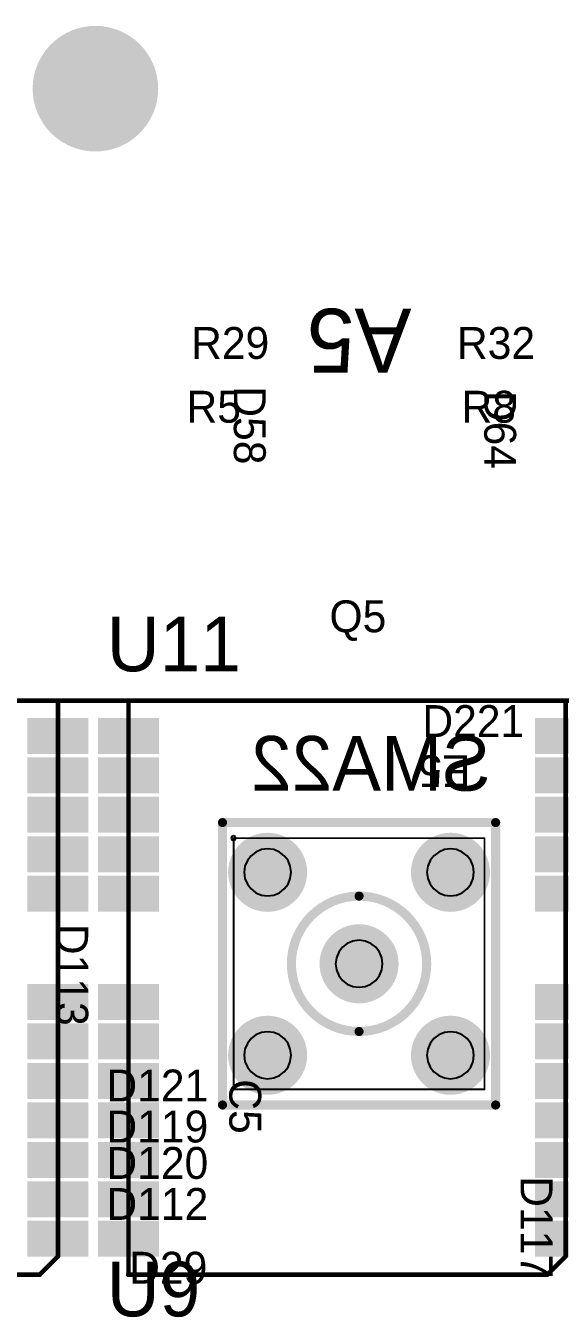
# Model space of a CAD drawing. Extents: x 11.69 to 17.18, y 4.05 to 12.26.
# Drawn here: x 14.37 to 14.957, y 8.852 to 10.269 of the extents above; entities that cross this region are included whole.
import ezdxf

# ---------------------------------------------------------------- set-up
doc = ezdxf.new("R2010")
doc.units = 0
doc.layers.get('0').update_dxf_attribs({"linetype": 'CONTINUOUS'})
for name, color, linetype in [('BOTTOMLAYER', 5, 'CONTINUOUS'), ('BOTTOMOVERLAY', 54, 'CONTINUOUS'), ('BOTTOMSOLDER', 6, 'CONTINUOUS'), ('MECHANICAL10', 56, 'CONTINUOUS'), ('MECHANICAL15', 56, 'CONTINUOUS'), ('MECHANICAL6', 56, 'CONTINUOUS'), ('MECHANICAL8', 56, 'CONTINUOUS'), ('MECHANICAL9', 56, 'CONTINUOUS'), ('MULTILAYER', 9, 'CONTINUOUS'), ('TOPLAYER', 1, 'CONTINUOUS'), ('TOPOVERLAY', 2, 'CONTINUOUS'), ('TOPPASTE', 8, 'CONTINUOUS'), ('TOPSOLDER', 216, 'CONTINUOUS')]:
    doc.layers.add(name, color=color, linetype=linetype)

# ---------------------------------------------------------------- blocks, each defined once
blk = doc.blocks.new('SMA_TH_HL_SMA_KHD4_B_46')
at = {"layer": 'BOTTOMLAYER', "const_width": 0.0394}
for points in [[(-0.1201, 0.1004, 1), (-0.0807, 0.1004, 1)], [(0.0807, 0.1004, 1), (0.1201, 0.1004, 1)], [(-0.0197, 0, 1), (0.0197, 0, 1)], [(-0.1201, -0.1004, 1), (-0.0807, -0.1004, 1)], [(0.0807, -0.1004, 1), (0.1201, -0.1004, 1)]]:
    blk.add_lwpolyline(points, format="xyb", close=True, dxfattribs=at)
at = {"layer": 'BOTTOMOVERLAY', "const_width": 0.01}
for points in [[(-0.155, -0.15), (-0.155, 0.15)], [(0.155, 0.15), (-0.155, 0.15)], [(0.155, -0.15), (0.155, 0.15)], [(0.155, -0.15), (-0.155, -0.15)]]:
    blk.add_lwpolyline(points, dxfattribs=at)
at = {"layer": 'BOTTOMOVERLAY'}
for points, const_width in [([(-0.1575, 0.15, 1), (-0.1525, 0.15, 1)], 0.005), ([(-0.1575, 0.15, 1), (-0.1525, 0.15, 1)], 0.005), ([(0.1525, 0.15, 1), (0.1575, 0.15, 1)], 0.005), ([(0.1525, 0.15, 1), (0.1575, 0.15, 1)], 0.005), ([(0.0743, 0, 1), (-0.0743, 0, 1)], 0.01), ([(-0.0768, 0, 1), (-0.0718, 0, 1)], 0.005), ([(0.0718, 0, 1), (0.0768, 0, 1)], 0.005), ([(-0.1575, -0.15, 1), (-0.1525, -0.15, 1)], 0.005), ([(-0.1575, -0.15, 1), (-0.1525, -0.15, 1)], 0.005), ([(0.1525, -0.15, 1), (0.1575, -0.15, 1)], 0.005), ([(0.1525, -0.15, 1), (0.1575, -0.15, 1)], 0.005)]:
    blk.add_lwpolyline(points, format="xyb", close=True, dxfattribs=dict(at, const_width=const_width))
at = {"layer": 'BOTTOMSOLDER', "const_width": 0.0434}
for points in [[(-0.1221, 0.1004, 1), (-0.0787, 0.1004, 1)], [(0.0787, 0.1004, 1), (0.1221, 0.1004, 1)], [(-0.0217, 0, 1), (0.0217, 0, 1)], [(-0.1221, -0.1004, 1), (-0.0787, -0.1004, 1)], [(0.0787, -0.1004, 1), (0.1221, -0.1004, 1)]]:
    blk.add_lwpolyline(points, format="xyb", close=True, dxfattribs=at)
at = {"layer": 'MECHANICAL6', "const_width": 0.002}
for points in [[(0.1378, 0.1378), (-0.1378, 0.1378)], [(-0.1378, -0.1378), (-0.1378, 0.1378)], [(0.1378, -0.1378), (0.1378, 0.1378)], [(0.1378, -0.1378), (-0.1378, -0.1378)]]:
    blk.add_lwpolyline(points, dxfattribs=at)
at = {"layer": 'MECHANICAL6', "const_width": 0.001}
for points in [[(-0.1383, 0.1378, 1), (-0.1373, 0.1378, 1)], [(-0.1383, 0.1378, 1), (-0.1373, 0.1378, 1)], [(0.1373, 0.1378, 1), (0.1383, 0.1378, 1)], [(0.1373, 0.1378, 1), (0.1383, 0.1378, 1)], [(-0.1383, -0.1378, 1), (-0.1373, -0.1378, 1)], [(-0.1383, -0.1378, 1), (-0.1373, -0.1378, 1)], [(0.1373, -0.1378, 1), (0.1383, -0.1378, 1)], [(0.1373, -0.1378, 1), (0.1383, -0.1378, 1)]]:
    blk.add_lwpolyline(points, format="xyb", close=True, dxfattribs=at)
at = {"layer": 'MECHANICAL8'}
for p, q in [((-0.1396, -0.136), (-0.1403, -0.1378)), ((-0.1403, -0.1378), (-0.1403, -0.1378)), ((-0.1403, -0.1378), (-0.1396, -0.1396)), ((-0.1378, -0.1352), (-0.1396, -0.136)), ((-0.1396, -0.1396), (-0.1378, -0.1403)), ((-0.136, -0.136), (-0.1378, -0.1352)), ((-0.1378, -0.1403), (-0.136, -0.1396)), ((-0.1352, -0.1378), (-0.136, -0.136)), ((-0.136, -0.1396), (-0.1352, -0.1378)), ((-0.1352, -0.1378), (-0.1352, -0.1378))]:
    blk.add_line(p, q, dxfattribs=at)
at = {"layer": 'MECHANICAL9'}
for p, q in [((-0.1186, 0.1186), (-0.1227, 0.1133)), ((-0.1133, 0.1227), (-0.1186, 0.1186)), ((-0.1071, 0.1253), (-0.1133, 0.1227)), ((-0.1004, 0.1262), (-0.1071, 0.1253)), ((-0.0937, 0.1253), (-0.1004, 0.1262)), ((-0.0875, 0.1227), (-0.0937, 0.1253)), ((-0.0821, 0.1186), (-0.0875, 0.1227)), ((-0.078, 0.1133), (-0.0821, 0.1186)), ((0.0821, 0.1186), (0.078, 0.1133)), ((0.0875, 0.1227), (0.0821, 0.1186)), ((0.0937, 0.1253), (0.0875, 0.1227)), ((0.1004, 0.1262), (0.0937, 0.1253)), ((0.1071, 0.1253), (0.1004, 0.1262)), ((0.1133, 0.1227), (0.1071, 0.1253)), ((0.1186, 0.1186), (0.1133, 0.1227)), ((0.1227, 0.1133), (0.1186, 0.1186)), ((-0.1253, 0.1071), (-0.1262, 0.1004)), ((-0.1262, 0.1004), (-0.1262, 0.1004)), ((-0.1262, 0.1004), (-0.1253, 0.0937)), ((-0.1227, 0.1133), (-0.1253, 0.1071)), ((-0.0755, 0.1071), (-0.078, 0.1133)), ((-0.0746, 0.1004), (-0.0755, 0.1071)), ((-0.0755, 0.0937), (-0.0746, 0.1004)), ((-0.0746, 0.1004), (-0.0746, 0.1004)), ((0.0755, 0.1071), (0.0746, 0.1004)), ((0.0746, 0.1004), (0.0746, 0.1004)), ((0.0746, 0.1004), (0.0755, 0.0937)), ((0.078, 0.1133), (0.0755, 0.1071)), ((0.1253, 0.1071), (0.1227, 0.1133)), ((0.1262, 0.1004), (0.1253, 0.1071)), ((0.1253, 0.0937), (0.1262, 0.1004)), ((0.1262, 0.1004), (0.1262, 0.1004)), ((-0.1253, 0.0937), (-0.1227, 0.0875)), ((-0.1227, 0.0875), (-0.1186, 0.0821)), ((-0.0821, 0.0821), (-0.078, 0.0875)), ((-0.078, 0.0875), (-0.0755, 0.0937)), ((0.0755, 0.0937), (0.078, 0.0875)), ((0.078, 0.0875), (0.0821, 0.0821)), ((0.1186, 0.0821), (0.1227, 0.0875)), ((0.1227, 0.0875), (0.1253, 0.0937)), ((-0.1186, 0.0821), (-0.1133, 0.078)), ((-0.1133, 0.078), (-0.1071, 0.0755)), ((-0.1071, 0.0755), (-0.1004, 0.0746)), ((-0.1004, 0.0746), (-0.0937, 0.0755)), ((-0.0937, 0.0755), (-0.0875, 0.078)), ((-0.0875, 0.078), (-0.0821, 0.0821)), ((0.0821, 0.0821), (0.0875, 0.078)), ((0.0875, 0.078), (0.0937, 0.0755)), ((0.0937, 0.0755), (0.1004, 0.0746)), ((0.1004, 0.0746), (0.1071, 0.0755)), ((0.1071, 0.0755), (0.1133, 0.078)), ((0.1133, 0.078), (0.1186, 0.0821)), ((-0.0183, 0.0183), (-0.0224, 0.0129)), ((-0.0129, 0.0224), (-0.0183, 0.0183)), ((-0.0067, 0.0249), (-0.0129, 0.0224)), ((0, 0.0258), (-0.0067, 0.0249)), ((0.0067, 0.0249), (0, 0.0258)), ((0.0129, 0.0224), (0.0067, 0.0249)), ((0.0183, 0.0183), (0.0129, 0.0224)), ((0.0224, 0.0129), (0.0183, 0.0183)), ((-0.0249, 0.0067), (-0.0258, 0)), ((-0.0258, 0), (-0.0258, 0)), ((-0.0258, 0), (-0.0249, -0.0067)), ((-0.0224, 0.0129), (-0.0249, 0.0067)), ((0.0249, 0.0067), (0.0224, 0.0129)), ((0.0258, 0), (0.0249, 0.0067)), ((0.0249, -0.0067), (0.0258, 0)), ((0.0258, 0), (0.0258, 0)), ((-0.0249, -0.0067), (-0.0224, -0.0129)), ((-0.0224, -0.0129), (-0.0183, -0.0183)), ((0.0183, -0.0183), (0.0224, -0.0129)), ((0.0224, -0.0129), (0.0249, -0.0067)), ((-0.0183, -0.0183), (-0.0129, -0.0224)), ((-0.0129, -0.0224), (-0.0067, -0.0249)), ((-0.0067, -0.0249), (0, -0.0258)), ((0, -0.0258), (0.0067, -0.0249)), ((0.0067, -0.0249), (0.0129, -0.0224)), ((0.0129, -0.0224), (0.0183, -0.0183)), ((-0.1186, -0.0821), (-0.1227, -0.0875)), ((-0.1133, -0.078), (-0.1186, -0.0821)), ((-0.1071, -0.0755), (-0.1133, -0.078)), ((-0.1004, -0.0746), (-0.1071, -0.0755)), ((-0.0937, -0.0755), (-0.1004, -0.0746)), ((-0.0875, -0.078), (-0.0937, -0.0755)), ((-0.0821, -0.0821), (-0.0875, -0.078)), ((-0.078, -0.0875), (-0.0821, -0.0821)), ((0.0821, -0.0821), (0.078, -0.0875)), ((0.0875, -0.078), (0.0821, -0.0821)), ((0.0937, -0.0755), (0.0875, -0.078)), ((0.1004, -0.0746), (0.0937, -0.0755)), ((0.1071, -0.0755), (0.1004, -0.0746)), ((0.1133, -0.078), (0.1071, -0.0755)), ((0.1186, -0.0821), (0.1133, -0.078)), ((0.1227, -0.0875), (0.1186, -0.0821)), ((-0.1253, -0.0937), (-0.1262, -0.1004)), ((-0.1227, -0.0875), (-0.1253, -0.0937)), ((-0.0755, -0.0937), (-0.078, -0.0875)), ((-0.0746, -0.1004), (-0.0755, -0.0937)), ((0.0755, -0.0937), (0.0746, -0.1004)), ((0.078, -0.0875), (0.0755, -0.0937)), ((0.1253, -0.0937), (0.1227, -0.0875)), ((0.1262, -0.1004), (0.1253, -0.0937)), ((-0.1262, -0.1004), (-0.1262, -0.1004)), ((-0.1262, -0.1004), (-0.1253, -0.1071)), ((-0.1253, -0.1071), (-0.1227, -0.1133)), ((-0.1227, -0.1133), (-0.1186, -0.1186)), ((-0.0821, -0.1186), (-0.078, -0.1133)), ((-0.078, -0.1133), (-0.0755, -0.1071)), ((-0.0755, -0.1071), (-0.0746, -0.1004)), ((-0.0746, -0.1004), (-0.0746, -0.1004)), ((0.0746, -0.1004), (0.0746, -0.1004)), ((0.0746, -0.1004), (0.0755, -0.1071)), ((0.0755, -0.1071), (0.078, -0.1133)), ((0.078, -0.1133), (0.0821, -0.1186)), ((0.1186, -0.1186), (0.1227, -0.1133)), ((0.1227, -0.1133), (0.1253, -0.1071)), ((0.1253, -0.1071), (0.1262, -0.1004)), ((0.1262, -0.1004), (0.1262, -0.1004)), ((-0.1186, -0.1186), (-0.1133, -0.1227)), ((-0.1133, -0.1227), (-0.1071, -0.1253)), ((-0.1071, -0.1253), (-0.1004, -0.1262)), ((-0.1004, -0.1262), (-0.0937, -0.1253)), ((-0.0937, -0.1253), (-0.0875, -0.1227)), ((-0.0875, -0.1227), (-0.0821, -0.1186)), ((0.0821, -0.1186), (0.0875, -0.1227)), ((0.0875, -0.1227), (0.0937, -0.1253)), ((0.0937, -0.1253), (0.1004, -0.1262)), ((0.1004, -0.1262), (0.1071, -0.1253)), ((0.1071, -0.1253), (0.1133, -0.1227)), ((0.1133, -0.1227), (0.1186, -0.1186))]:
    blk.add_line(p, q, dxfattribs=at)
at = {"layer": 'MULTILAYER', "const_width": 0.0394}
for points in [[(-0.1201, 0.1004, 1), (-0.0807, 0.1004, 1)], [(0.0807, 0.1004, 1), (0.1201, 0.1004, 1)], [(-0.0197, 0, 1), (0.0197, 0, 1)], [(-0.1201, -0.1004, 1), (-0.0807, -0.1004, 1)], [(0.0807, -0.1004, 1), (0.1201, -0.1004, 1)]]:
    blk.add_lwpolyline(points, format="xyb", close=True, dxfattribs=at)
at = {"layer": 'TOPLAYER', "const_width": 0.0394}
for points in [[(-0.1201, 0.1004, 1), (-0.0807, 0.1004, 1)], [(0.0807, 0.1004, 1), (0.1201, 0.1004, 1)], [(-0.0197, 0, 1), (0.0197, 0, 1)], [(-0.1201, -0.1004, 1), (-0.0807, -0.1004, 1)], [(0.0807, -0.1004, 1), (0.1201, -0.1004, 1)]]:
    blk.add_lwpolyline(points, format="xyb", close=True, dxfattribs=at)
at = {"layer": 'TOPSOLDER', "const_width": 0.0434}
for points in [[(-0.1221, 0.1004, 1), (-0.0787, 0.1004, 1)], [(0.0787, 0.1004, 1), (0.1221, 0.1004, 1)], [(-0.0217, 0, 1), (0.0217, 0, 1)], [(-0.1221, -0.1004, 1), (-0.0787, -0.1004, 1)], [(0.0787, -0.1004, 1), (0.1221, -0.1004, 1)]]:
    blk.add_lwpolyline(points, format="xyb", close=True, dxfattribs=at)
blk = doc.blocks.new('LB1020B_59')
at = {"layer": 'TOPLAYER'}
for points in [[(-0.0295, 0.5749), (0.0295, 0.5749), (-0.0295, 0.6064), (0.0295, 0.6064)], [(0.4505, 0.5749), (0.5095, 0.5749), (0.4505, 0.6064), (0.5095, 0.6064)], [(-0.0295, 0.5316), (0.0295, 0.5316), (-0.0295, 0.5631), (0.0295, 0.5631)], [(0.4505, 0.5316), (0.5095, 0.5316), (0.4505, 0.5631), (0.5095, 0.5631)], [(-0.0295, 0.4883), (0.0295, 0.4883), (-0.0295, 0.5198), (0.0295, 0.5198)], [(0.4505, 0.4883), (0.5095, 0.4883), (0.4505, 0.5198), (0.5095, 0.5198)], [(-0.0295, 0.445), (0.0295, 0.445), (-0.0295, 0.4765), (0.0295, 0.4765)], [(0.4505, 0.445), (0.5095, 0.445), (0.4505, 0.4765), (0.5095, 0.4765)], [(-0.0295, 0.4017), (0.0295, 0.4017), (-0.0295, 0.4331), (0.0295, 0.4331)], [(0.4505, 0.4017), (0.5095, 0.4017), (0.4505, 0.4331), (0.5095, 0.4331)], [(-0.0295, 0.3583), (0.0295, 0.3583), (-0.0295, 0.3898), (0.0295, 0.3898)], [(0.4505, 0.3583), (0.5095, 0.3583), (0.4505, 0.3898), (0.5095, 0.3898)], [(-0.0295, 0.315), (0.0295, 0.315), (-0.0295, 0.3465), (0.0295, 0.3465)], [(0.4505, 0.315), (0.5095, 0.315), (0.4505, 0.3465), (0.5095, 0.3465)], [(-0.0295, 0.1961), (0.0295, 0.1961), (-0.0295, 0.2276), (0.0295, 0.2276)], [(0.4505, 0.1961), (0.5095, 0.1961), (0.4505, 0.2276), (0.5095, 0.2276)], [(-0.0295, 0.1528), (0.0295, 0.1528), (-0.0295, 0.1843), (0.0295, 0.1843)], [(0.4505, 0.1528), (0.5095, 0.1528), (0.4505, 0.1843), (0.5095, 0.1843)], [(-0.0295, 0.1095), (0.0295, 0.1095), (-0.0295, 0.141), (0.0295, 0.141)], [(0.4505, 0.1095), (0.5095, 0.1095), (0.4505, 0.141), (0.5095, 0.141)], [(-0.0295, 0.0662), (0.0295, 0.0662), (-0.0295, 0.0977), (0.0295, 0.0977)], [(0.4505, 0.0662), (0.5095, 0.0662), (0.4505, 0.0977), (0.5095, 0.0977)], [(-0.0295, 0.0229), (0.0295, 0.0229), (-0.0295, 0.0544), (0.0295, 0.0544)], [(0.4505, 0.0229), (0.5095, 0.0229), (0.4505, 0.0544), (0.5095, 0.0544)]]:
    blk.add_solid(points, dxfattribs=at)
at = {"layer": 'TOPOVERLAY', "const_width": 0.005}
for points in [[(0.02, 0.63), (0, 0.61)], [(0.4803, 0.63), (0.02, 0.63)], [(0.48, 0.6299), (0.48, 0)], [(0, 0.61), (0, 0.0001)], [(0.4803, 0.0001), (0, 0.0001)]]:
    blk.add_lwpolyline(points, dxfattribs=at)
at = {"layer": 'TOPOVERLAY', "const_width": 0.0025}
for points in [[(0.0187, 0.63, 1), (0.0213, 0.63, 1)], [(0.0187, 0.63, 1), (0.0213, 0.63, 1)], [(0.4788, 0.6299, 1), (0.4813, 0.6299, 1)], [(0.4791, 0.63, 1), (0.4816, 0.63, 1)], [(-0.0013, 0.61, 1), (0.0013, 0.61, 1)], [(-0.0013, 0.61, 1), (0.0013, 0.61, 1)], [(-0.0013, 0.0001, 1), (0.0013, 0.0001, 1)], [(-0.0013, 0.0001, 1), (0.0013, 0.0001, 1)], [(0.4788, 0, 1), (0.4813, 0, 1)], [(0.4791, 0.0001, 1), (0.4816, 0.0001, 1)]]:
    blk.add_lwpolyline(points, format="xyb", close=True, dxfattribs=at)
at = {"layer": 'TOPPASTE'}
for points in [[(-0.0295, 0.5749), (0.0295, 0.5749), (-0.0295, 0.6064), (0.0295, 0.6064)], [(0.4505, 0.5749), (0.5095, 0.5749), (0.4505, 0.6064), (0.5095, 0.6064)], [(-0.0295, 0.5316), (0.0295, 0.5316), (-0.0295, 0.5631), (0.0295, 0.5631)], [(0.4505, 0.5316), (0.5095, 0.5316), (0.4505, 0.5631), (0.5095, 0.5631)], [(-0.0295, 0.4883), (0.0295, 0.4883), (-0.0295, 0.5198), (0.0295, 0.5198)], [(0.4505, 0.4883), (0.5095, 0.4883), (0.4505, 0.5198), (0.5095, 0.5198)], [(-0.0295, 0.445), (0.0295, 0.445), (-0.0295, 0.4765), (0.0295, 0.4765)], [(0.4505, 0.445), (0.5095, 0.445), (0.4505, 0.4765), (0.5095, 0.4765)], [(-0.0295, 0.4017), (0.0295, 0.4017), (-0.0295, 0.4331), (0.0295, 0.4331)], [(0.4505, 0.4017), (0.5095, 0.4017), (0.4505, 0.4331), (0.5095, 0.4331)], [(-0.0295, 0.3583), (0.0295, 0.3583), (-0.0295, 0.3898), (0.0295, 0.3898)], [(0.4505, 0.3583), (0.5095, 0.3583), (0.4505, 0.3898), (0.5095, 0.3898)], [(-0.0295, 0.315), (0.0295, 0.315), (-0.0295, 0.3465), (0.0295, 0.3465)], [(0.4505, 0.315), (0.5095, 0.315), (0.4505, 0.3465), (0.5095, 0.3465)], [(-0.0295, 0.1961), (0.0295, 0.1961), (-0.0295, 0.2276), (0.0295, 0.2276)], [(0.4505, 0.1961), (0.5095, 0.1961), (0.4505, 0.2276), (0.5095, 0.2276)], [(-0.0295, 0.1528), (0.0295, 0.1528), (-0.0295, 0.1843), (0.0295, 0.1843)], [(0.4505, 0.1528), (0.5095, 0.1528), (0.4505, 0.1843), (0.5095, 0.1843)], [(-0.0295, 0.1095), (0.0295, 0.1095), (-0.0295, 0.141), (0.0295, 0.141)], [(0.4505, 0.1095), (0.5095, 0.1095), (0.4505, 0.141), (0.5095, 0.141)], [(-0.0295, 0.0662), (0.0295, 0.0662), (-0.0295, 0.0977), (0.0295, 0.0977)], [(0.4505, 0.0662), (0.5095, 0.0662), (0.4505, 0.0977), (0.5095, 0.0977)], [(-0.0295, 0.0229), (0.0295, 0.0229), (-0.0295, 0.0544), (0.0295, 0.0544)], [(0.4505, 0.0229), (0.5095, 0.0229), (0.4505, 0.0544), (0.5095, 0.0544)]]:
    blk.add_solid(points, dxfattribs=at)
at = {"layer": 'TOPSOLDER'}
for points in [[(-0.0335, 0.5709), (0.0335, 0.5709), (-0.0335, 0.6104), (0.0335, 0.6104)], [(0.4465, 0.5709), (0.5135, 0.5709), (0.4465, 0.6104), (0.5135, 0.6104)], [(-0.0335, 0.5276), (0.0335, 0.5276), (-0.0335, 0.5671), (0.0335, 0.5671)], [(0.4465, 0.5276), (0.5135, 0.5276), (0.4465, 0.5671), (0.5135, 0.5671)], [(-0.0335, 0.4843), (0.0335, 0.4843), (-0.0335, 0.5238), (0.0335, 0.5238)], [(0.4465, 0.4843), (0.5135, 0.4843), (0.4465, 0.5238), (0.5135, 0.5238)], [(-0.0335, 0.441), (0.0335, 0.441), (-0.0335, 0.4805), (0.0335, 0.4805)], [(0.4465, 0.441), (0.5135, 0.441), (0.4465, 0.4805), (0.5135, 0.4805)], [(-0.0335, 0.3977), (0.0335, 0.3977), (-0.0335, 0.4371), (0.0335, 0.4371)], [(0.4465, 0.3977), (0.5135, 0.3977), (0.4465, 0.4371), (0.5135, 0.4371)], [(-0.0335, 0.3543), (0.0335, 0.3543), (-0.0335, 0.3938), (0.0335, 0.3938)], [(0.4465, 0.3543), (0.5135, 0.3543), (0.4465, 0.3938), (0.5135, 0.3938)], [(-0.0335, 0.311), (0.0335, 0.311), (-0.0335, 0.3505), (0.0335, 0.3505)], [(0.4465, 0.311), (0.5135, 0.311), (0.4465, 0.3505), (0.5135, 0.3505)], [(-0.0335, 0.1921), (0.0335, 0.1921), (-0.0335, 0.2316), (0.0335, 0.2316)], [(0.4465, 0.1921), (0.5135, 0.1921), (0.4465, 0.2316), (0.5135, 0.2316)], [(-0.0335, 0.1488), (0.0335, 0.1488), (-0.0335, 0.1883), (0.0335, 0.1883)], [(0.4465, 0.1488), (0.5135, 0.1488), (0.4465, 0.1883), (0.5135, 0.1883)], [(-0.0335, 0.1055), (0.0335, 0.1055), (-0.0335, 0.145), (0.0335, 0.145)], [(0.4465, 0.1055), (0.5135, 0.1055), (0.4465, 0.145), (0.5135, 0.145)], [(-0.0335, 0.0622), (0.0335, 0.0622), (-0.0335, 0.1017), (0.0335, 0.1017)], [(0.4465, 0.0622), (0.5135, 0.0622), (0.4465, 0.1017), (0.5135, 0.1017)], [(-0.0335, 0.0189), (0.0335, 0.0189), (-0.0335, 0.0584), (0.0335, 0.0584)], [(0.4465, 0.0189), (0.5135, 0.0189), (0.4465, 0.0584), (0.5135, 0.0584)]]:
    blk.add_solid(points, dxfattribs=at)
blk = doc.blocks.new('LB1020B_62')
at = {"layer": 'TOPLAYER'}
for points in [[(-0.0295, 0.5749), (0.0295, 0.5749), (-0.0295, 0.6064), (0.0295, 0.6064)], [(0.4505, 0.5749), (0.5095, 0.5749), (0.4505, 0.6064), (0.5095, 0.6064)], [(-0.0295, 0.5316), (0.0295, 0.5316), (-0.0295, 0.5631), (0.0295, 0.5631)], [(0.4505, 0.5316), (0.5095, 0.5316), (0.4505, 0.5631), (0.5095, 0.5631)], [(-0.0295, 0.4883), (0.0295, 0.4883), (-0.0295, 0.5198), (0.0295, 0.5198)], [(0.4505, 0.4883), (0.5095, 0.4883), (0.4505, 0.5198), (0.5095, 0.5198)], [(-0.0295, 0.445), (0.0295, 0.445), (-0.0295, 0.4765), (0.0295, 0.4765)], [(0.4505, 0.445), (0.5095, 0.445), (0.4505, 0.4765), (0.5095, 0.4765)], [(-0.0295, 0.4017), (0.0295, 0.4017), (-0.0295, 0.4331), (0.0295, 0.4331)], [(0.4505, 0.4017), (0.5095, 0.4017), (0.4505, 0.4331), (0.5095, 0.4331)], [(-0.0295, 0.3583), (0.0295, 0.3583), (-0.0295, 0.3898), (0.0295, 0.3898)], [(0.4505, 0.3583), (0.5095, 0.3583), (0.4505, 0.3898), (0.5095, 0.3898)], [(-0.0295, 0.315), (0.0295, 0.315), (-0.0295, 0.3465), (0.0295, 0.3465)], [(0.4505, 0.315), (0.5095, 0.315), (0.4505, 0.3465), (0.5095, 0.3465)], [(-0.0295, 0.1961), (0.0295, 0.1961), (-0.0295, 0.2276), (0.0295, 0.2276)], [(0.4505, 0.1961), (0.5095, 0.1961), (0.4505, 0.2276), (0.5095, 0.2276)], [(-0.0295, 0.1528), (0.0295, 0.1528), (-0.0295, 0.1843), (0.0295, 0.1843)], [(0.4505, 0.1528), (0.5095, 0.1528), (0.4505, 0.1843), (0.5095, 0.1843)], [(-0.0295, 0.1095), (0.0295, 0.1095), (-0.0295, 0.141), (0.0295, 0.141)], [(0.4505, 0.1095), (0.5095, 0.1095), (0.4505, 0.141), (0.5095, 0.141)], [(-0.0295, 0.0662), (0.0295, 0.0662), (-0.0295, 0.0977), (0.0295, 0.0977)], [(0.4505, 0.0662), (0.5095, 0.0662), (0.4505, 0.0977), (0.5095, 0.0977)], [(-0.0295, 0.0229), (0.0295, 0.0229), (-0.0295, 0.0544), (0.0295, 0.0544)], [(0.4505, 0.0229), (0.5095, 0.0229), (0.4505, 0.0544), (0.5095, 0.0544)]]:
    blk.add_solid(points, dxfattribs=at)
at = {"layer": 'TOPOVERLAY', "const_width": 0.005}
for points in [[(0.02, 0.63), (0, 0.61)], [(0.4803, 0.63), (0.02, 0.63)], [(0.48, 0.6299), (0.48, 0)], [(0, 0.61), (0, 0.0001)], [(0.4803, 0.0001), (0, 0.0001)]]:
    blk.add_lwpolyline(points, dxfattribs=at)
at = {"layer": 'TOPOVERLAY', "const_width": 0.0025}
for points in [[(0.0187, 0.63, 1), (0.0213, 0.63, 1)], [(0.0187, 0.63, 1), (0.0213, 0.63, 1)], [(0.4788, 0.6299, 1), (0.4813, 0.6299, 1)], [(0.4791, 0.63, 1), (0.4816, 0.63, 1)], [(-0.0013, 0.61, 1), (0.0013, 0.61, 1)], [(-0.0013, 0.61, 1), (0.0013, 0.61, 1)], [(-0.0013, 0.0001, 1), (0.0013, 0.0001, 1)], [(-0.0013, 0.0001, 1), (0.0013, 0.0001, 1)], [(0.4788, 0, 1), (0.4813, 0, 1)], [(0.4791, 0.0001, 1), (0.4816, 0.0001, 1)]]:
    blk.add_lwpolyline(points, format="xyb", close=True, dxfattribs=at)
at = {"layer": 'TOPPASTE'}
for points in [[(-0.0295, 0.5749), (0.0295, 0.5749), (-0.0295, 0.6064), (0.0295, 0.6064)], [(0.4505, 0.5749), (0.5095, 0.5749), (0.4505, 0.6064), (0.5095, 0.6064)], [(-0.0295, 0.5316), (0.0295, 0.5316), (-0.0295, 0.5631), (0.0295, 0.5631)], [(0.4505, 0.5316), (0.5095, 0.5316), (0.4505, 0.5631), (0.5095, 0.5631)], [(-0.0295, 0.4883), (0.0295, 0.4883), (-0.0295, 0.5198), (0.0295, 0.5198)], [(0.4505, 0.4883), (0.5095, 0.4883), (0.4505, 0.5198), (0.5095, 0.5198)], [(-0.0295, 0.445), (0.0295, 0.445), (-0.0295, 0.4765), (0.0295, 0.4765)], [(0.4505, 0.445), (0.5095, 0.445), (0.4505, 0.4765), (0.5095, 0.4765)], [(-0.0295, 0.4017), (0.0295, 0.4017), (-0.0295, 0.4331), (0.0295, 0.4331)], [(0.4505, 0.4017), (0.5095, 0.4017), (0.4505, 0.4331), (0.5095, 0.4331)], [(-0.0295, 0.3583), (0.0295, 0.3583), (-0.0295, 0.3898), (0.0295, 0.3898)], [(0.4505, 0.3583), (0.5095, 0.3583), (0.4505, 0.3898), (0.5095, 0.3898)], [(-0.0295, 0.315), (0.0295, 0.315), (-0.0295, 0.3465), (0.0295, 0.3465)], [(0.4505, 0.315), (0.5095, 0.315), (0.4505, 0.3465), (0.5095, 0.3465)], [(-0.0295, 0.1961), (0.0295, 0.1961), (-0.0295, 0.2276), (0.0295, 0.2276)], [(0.4505, 0.1961), (0.5095, 0.1961), (0.4505, 0.2276), (0.5095, 0.2276)], [(-0.0295, 0.1528), (0.0295, 0.1528), (-0.0295, 0.1843), (0.0295, 0.1843)], [(0.4505, 0.1528), (0.5095, 0.1528), (0.4505, 0.1843), (0.5095, 0.1843)], [(-0.0295, 0.1095), (0.0295, 0.1095), (-0.0295, 0.141), (0.0295, 0.141)], [(0.4505, 0.1095), (0.5095, 0.1095), (0.4505, 0.141), (0.5095, 0.141)], [(-0.0295, 0.0662), (0.0295, 0.0662), (-0.0295, 0.0977), (0.0295, 0.0977)], [(0.4505, 0.0662), (0.5095, 0.0662), (0.4505, 0.0977), (0.5095, 0.0977)], [(-0.0295, 0.0229), (0.0295, 0.0229), (-0.0295, 0.0544), (0.0295, 0.0544)], [(0.4505, 0.0229), (0.5095, 0.0229), (0.4505, 0.0544), (0.5095, 0.0544)]]:
    blk.add_solid(points, dxfattribs=at)
at = {"layer": 'TOPSOLDER'}
for points in [[(-0.0335, 0.5709), (0.0335, 0.5709), (-0.0335, 0.6104), (0.0335, 0.6104)], [(0.4465, 0.5709), (0.5135, 0.5709), (0.4465, 0.6104), (0.5135, 0.6104)], [(-0.0335, 0.5276), (0.0335, 0.5276), (-0.0335, 0.5671), (0.0335, 0.5671)], [(0.4465, 0.5276), (0.5135, 0.5276), (0.4465, 0.5671), (0.5135, 0.5671)], [(-0.0335, 0.4843), (0.0335, 0.4843), (-0.0335, 0.5238), (0.0335, 0.5238)], [(0.4465, 0.4843), (0.5135, 0.4843), (0.4465, 0.5238), (0.5135, 0.5238)], [(-0.0335, 0.441), (0.0335, 0.441), (-0.0335, 0.4805), (0.0335, 0.4805)], [(0.4465, 0.441), (0.5135, 0.441), (0.4465, 0.4805), (0.5135, 0.4805)], [(-0.0335, 0.3977), (0.0335, 0.3977), (-0.0335, 0.4371), (0.0335, 0.4371)], [(0.4465, 0.3977), (0.5135, 0.3977), (0.4465, 0.4371), (0.5135, 0.4371)], [(-0.0335, 0.3543), (0.0335, 0.3543), (-0.0335, 0.3938), (0.0335, 0.3938)], [(0.4465, 0.3543), (0.5135, 0.3543), (0.4465, 0.3938), (0.5135, 0.3938)], [(-0.0335, 0.311), (0.0335, 0.311), (-0.0335, 0.3505), (0.0335, 0.3505)], [(0.4465, 0.311), (0.5135, 0.311), (0.4465, 0.3505), (0.5135, 0.3505)], [(-0.0335, 0.1921), (0.0335, 0.1921), (-0.0335, 0.2316), (0.0335, 0.2316)], [(0.4465, 0.1921), (0.5135, 0.1921), (0.4465, 0.2316), (0.5135, 0.2316)], [(-0.0335, 0.1488), (0.0335, 0.1488), (-0.0335, 0.1883), (0.0335, 0.1883)], [(0.4465, 0.1488), (0.5135, 0.1488), (0.4465, 0.1883), (0.5135, 0.1883)], [(-0.0335, 0.1055), (0.0335, 0.1055), (-0.0335, 0.145), (0.0335, 0.145)], [(0.4465, 0.1055), (0.5135, 0.1055), (0.4465, 0.145), (0.5135, 0.145)], [(-0.0335, 0.0622), (0.0335, 0.0622), (-0.0335, 0.1017), (0.0335, 0.1017)], [(0.4465, 0.0622), (0.5135, 0.0622), (0.4465, 0.1017), (0.5135, 0.1017)], [(-0.0335, 0.0189), (0.0335, 0.0189), (-0.0335, 0.0584), (0.0335, 0.0584)], [(0.4465, 0.0189), (0.5135, 0.0189), (0.4465, 0.0584), (0.5135, 0.0584)]]:
    blk.add_solid(points, dxfattribs=at)

msp = doc.modelspace()

# ---------------------------------------------------------------- linework, layer by layer
at = {"layer": 'BOTTOMLAYER', "const_width": 0.065}
msp.add_lwpolyline([(14.414, 10.2005, 1), (14.4789, 10.2005, 1)], format="xyb", close=True, dxfattribs=at)
at = {"layer": 'BOTTOMSOLDER', "const_width": 0.069}
msp.add_lwpolyline([(14.412, 10.2005, 1), (14.4809, 10.2005, 1)], format="xyb", close=True, dxfattribs=at)
at = {"layer": 'TOPLAYER', "const_width": 0.065}
msp.add_lwpolyline([(14.414, 10.2005, 1), (14.4789, 10.2005, 1)], format="xyb", close=True, dxfattribs=at)
at = {"layer": 'TOPOVERLAY', "const_width": 0.005}
msp.add_lwpolyline([(12.675, 9.5288), (16.2746, 9.5288)], dxfattribs=at)
at = {"layer": 'TOPSOLDER', "const_width": 0.069}
msp.add_lwpolyline([(14.412, 10.2005, 1), (14.4809, 10.2005, 1)], format="xyb", close=True, dxfattribs=at)

# ---------------------------------------------------------------- block references
for name, p, rotation in [('LB1020B_62', (14.4053, 9.5288), 180), ('LB1020B_59', (14.9628, 9.5288), 180), ('SMA_TH_HL_SMA_KHD4_B_46', (14.736, 9.24), 270)]:
    msp.add_blockref(name, p, dxfattribs=dict(rotation=rotation))

# ---------------------------------------------------------------- texts
at = {"layer": 'BOTTOMOVERLAY', "text_generation_flag": 2}
msp.add_text('SMA22', height=0.06, rotation=360, dxfattribs=at).set_placement((14.8805, 9.43))
at = {"layer": 'MECHANICAL10'}
for s, p in [('R29', (14.5515, 9.9039)), ('R32', (14.8435, 9.9039)), ('R5', (14.5465, 9.8339)), ('R8', (14.8485, 9.8339)), ('D221', (14.8055, 9.4889)), ('D121', (14.4585, 9.0889)), ('D119', (14.4585, 9.0439)), ('D120', (14.4585, 9.0039)), ('D112', (14.4585, 8.9589)), ('D29', (14.4835, 8.8889))]:
    msp.add_text(s, height=0.035, dxfattribs=at).set_placement(p)
for s, rotation, p in [('D58', 270, (14.5985, 9.8739)), ('D64', 270, (14.8735, 9.8689)), ('Q5', 360, (14.7035, 9.6039)), ('E5', 180, (14.8585, 9.4689)), ('D113', 270, (14.4035, 9.2839)), ('C5', 270, (14.5935, 9.1133)), ('D117', 270, (14.9135, 9.0069))]:
    msp.add_text(s, height=0.035, rotation=rotation, dxfattribs=at).set_placement(p)
at = {"layer": 'MECHANICAL15'}
msp.add_text('A5', height=0.07, rotation=180, dxfattribs=at).set_placement((14.7935, 9.9589))
at = {"layer": 'TOPOVERLAY'}
for s, p in [('U11', (14.459, 9.561)), ('U9', (14.459, 8.853))]:
    msp.add_text(s, height=0.06, dxfattribs=at).set_placement(p)

doc.saveas('drawing.dxf')
